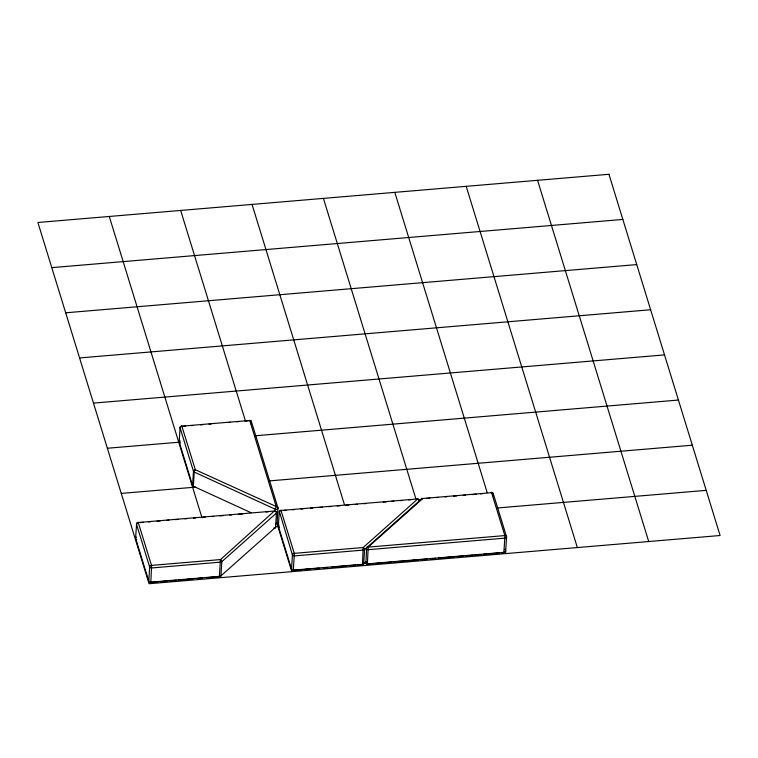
<?xml version="1.0" encoding="UTF-8"?>
<svg xmlns="http://www.w3.org/2000/svg" width="758" height="758" viewBox="0 0 758 758"><rect width="100%" height="100%" fill="white"/><g stroke="black" fill="none" stroke-linecap="round" stroke-linejoin="round"><path stroke-width="1.14" d="M357.804 564.937L362.457 564.843L363.148 547.532L417.762 498.916A1.819 1.213 48.3 0 1 419.183 501.029A1.819 1.137 3.5 0 0 417.98 499.228M365.735 562.029A1.819 1.137 3.5 0 0 365.726 563.298A1.819 1.137 3.5 0 0 367.592 563.857L504.26 552.317A1.819 1.137 3.5 0 0 505.7 551.038L506.562 536.844L493.363 493.941A1.819 1.383 -17.1 0 0 491.667 492.672L422.812 498.489L368.199 547.105A1.819 1.213 48.3 0 0 366.607 547.835L365.962 562.986M363.414 550.081L294.559 555.898A1.819 1.137 3.5 0 1 292.427 554.913L279.361 511.489A1.63 1.241 -17.1 0 1 279.797 510.968L280.072 510.778A1.99 1.516 -17.1 0 1 280.962 510.466L417.762 498.916L417.525 498.499L417.326 499.209M251.268 424.376L251.438 421.713A1.819 1.383 -17.1 0 0 249.733 420.444L249.316 420.557M275.126 510.996L275.239 509.224A1.819 0.749 -65.4 0 1 276.338 506.894L249.733 420.444L181.929 426.167A1.819 1.383 -17.1 0 0 180.053 427.739L179.182 441.942L192.589 485.499A1.819 1.137 3.5 0 0 193.356 486.248A1.819 0.749 -65.4 0 0 194.285 486.759A1.819 1.383 -17.1 0 1 192.589 485.499L193.461 471.296L180.053 427.739A1.819 1.137 3.5 0 1 181.153 426.508M275.561 523.901A1.819 1.383 -17.1 0 0 277.172 522.366L277.94 507.585A1.592 1.213 -16.3 0 0 277.381 507.045L195.327 469.723L181.731 425.788L181.503 426.328M493.259 495.723L493.363 493.941A1.819 1.137 3.5 0 0 491.231 492.965L491.383 492.302M137.909 522.66L138.145 522.12L151.609 565.714L150.795 582.788M367.365 564.53L368.199 547.105L504.999 535.565A1.99 1.516 -17.1 0 1 505.861 535.726L506.117 535.868A1.63 1.241 -17.1 0 1 506.486 536.332L506.562 536.844A1.819 1.137 3.5 0 1 505.131 538.123L368.454 549.654A1.819 1.137 3.5 0 1 366.597 549.095A1.819 1.137 3.5 0 1 366.607 547.835M421.202 499.209A1.819 1.137 3.5 0 1 422.377 498.773L422.812 498.489A1.819 1.213 48.3 0 0 421.221 499.219L364.57 549.645A1.819 1.137 3.5 0 1 363.414 550.09M366.266 561.564L363.707 563.838A1.819 1.213 48.3 0 1 362.106 564.568M51.79 267.64L622.839 219.441M65.69 312.798L636.739 264.589M79.581 357.947L650.629 309.747M93.48 403.104L664.52 354.896M182.555 426.375L185.729 426.1M191.025 425.655L193.148 425.475M200.567 424.85L202.68 424.669M209.037 424.139L211.16 423.959M228.111 422.528L230.233 422.348M236.591 421.808L238.704 421.628M245.061 421.097L248.245 420.823M107.371 448.253L180.518 442.075M254.849 435.803L678.419 400.053M121.261 493.411L195.592 487.129M269.924 480.856L692.31 445.202M140.031 522.613L143.234 522.338M148.577 521.892L150.709 521.712M157.114 521.172L160.317 520.898M166.732 520.358L168.863 520.178M175.269 519.637L178.471 519.363M184.876 518.823L187.018 518.643M193.423 518.102L195.555 517.922M203.03 517.297L205.162 517.117M211.567 516.577L213.709 516.397M220.114 515.857L223.316 515.582M229.721 515.042L231.863 514.862M238.268 514.322L242.532 513.962M266.03 511.972L268.161 511.792M283.862 510.475L286.003 510.295M292.408 509.746L294.54 509.565M300.945 509.025L303.086 508.845M310.553 508.22L312.694 508.04M319.099 507.5L322.302 507.225M328.707 506.685L330.848 506.505M337.253 505.965L340.456 505.69M345.79 505.245L348.993 504.97M355.398 504.43L357.539 504.25M363.944 503.71L366.076 503.53M383.16 502.09L386.362 501.815M391.706 501.37L393.838 501.19M400.243 500.65L402.384 500.47M408.789 499.929L410.921 499.749M426.678 498.413L429.909 498.139M436.362 497.599L438.512 497.419M444.974 496.869L447.125 496.689M453.578 496.149L456.809 495.874M463.261 495.325L465.412 495.145M471.864 494.604L476.176 494.235M480.477 493.875L482.628 493.695M275.561 526.706L279.105 526.412M497.371 507.983L706.21 490.36M275.561 526.014A1.819 1.137 3.5 0 1 275.552 527.274L276.424 513.081A1.819 1.213 48.3 0 0 275.002 510.968L138.202 522.518A1.99 1.516 -17.1 0 0 137.312 522.83L137.027 523.02A1.63 1.241 -17.1 0 0 136.601 523.541L135.597 538.265L148.795 581.168A1.819 1.383 -17.1 0 0 150.491 582.438L158.024 581.793M160.175 581.613L167.708 580.979M169.858 580.799L176.311 580.258M178.462 580.069L184.914 579.529M187.074 579.349L193.527 578.799M197.829 578.439L202.13 578.079M206.441 577.71L219.346 576.62A1.819 1.213 48.3 0 0 220.938 575.89L275.552 527.274L275.23 527.985A1.592 1.033 42.4 0 1 274.586 528.155M280.157 510.835A1.819 1.137 3.5 0 0 279.219 512.02L278.357 526.223L291.555 569.116A1.819 1.383 -17.1 0 0 293.251 570.386L301.855 569.656M304.015 569.476L310.467 568.926M314.769 568.566L319.071 568.206M323.372 567.837L327.683 567.477M331.985 567.117L347.05 565.838M349.201 565.658L355.654 565.117M365.915 562.995A1.592 1.146 47.2 0 0 366.512 563.791L373.561 563.601M375.703 563.421L383.169 562.796M384.24 562.701L391.715 562.076M393.847 561.896L401.323 561.261M402.394 561.166L409.87 560.541M412.001 560.361L418.407 559.821M420.538 559.641L426.953 559.101M430.156 558.826L435.49 558.381M438.692 558.106L454.715 556.751M456.847 556.571L463.252 556.031M465.384 555.851L472.859 555.226M475.001 555.045L481.406 554.505M483.538 554.325L499.55 552.97M501.692 552.79L503.824 552.61A1.819 1.383 -17.1 0 0 505.7 551.038L505.15 549.247M274.595 528.184L273.96 528.004M251.078 512.73L193.356 486.248L194.228 472.054A1.819 0.749 -65.4 0 1 195.327 469.723A1.819 1.383 -17.1 0 0 193.461 471.296A1.819 1.137 3.5 0 0 194.219 472.063L275.239 509.224A1.819 1.137 3.5 0 0 277.257 509.3A1.819 1.137 3.5 0 0 278.034 508.163L251.438 421.713A1.819 1.137 3.5 0 0 249.742 420.737M491.459 492.283L504.961 535.953L503.843 552.658M280.886 510.058L294.388 553.728L293.27 570.433M219.375 576.705L220.417 559.669L274.813 510.589L274.567 511.252A1.819 1.137 3.5 0 1 276.433 511.811A1.819 1.137 3.5 0 1 276.424 513.081L221.81 561.697A1.819 1.137 3.5 0 1 220.654 562.142L151.79 567.941A1.819 1.137 3.5 0 1 149.658 566.965L136.459 524.072A1.819 1.137 3.5 0 1 137.558 522.84M537.564 180.309L648.715 541.534M466.189 186.335L577.34 547.56M394.804 192.361L487.205 492.634M505.264 551.331L505.956 553.586M323.42 198.388L415.82 498.66M252.044 204.414L344.435 504.676M180.66 210.44L245.62 421.533M276.878 523.124L291.811 571.665M109.285 216.466L202.026 517.856M136.781 539.525A1.819 1.383 -17.1 0 1 135.597 538.265A1.819 1.137 3.5 0 1 136.374 537.138M279.38 527.435A1.819 1.383 -17.1 0 1 278.357 526.223A1.819 1.137 3.5 0 1 279.134 525.086M180.205 443.155A1.819 1.383 -17.1 0 1 179.182 441.942A1.819 1.137 3.5 0 1 179.997 440.796M277.172 522.366A1.819 1.137 3.5 0 1 275.514 523.655M149.658 566.965L148.795 581.168A1.819 1.137 3.5 0 0 150.927 582.144L219.782 576.326A1.819 1.137 3.5 0 0 220.938 575.89L221.81 561.697A1.819 1.213 48.3 0 0 220.388 559.584L151.534 565.392A1.819 1.383 -17.1 0 0 149.658 566.965M292.427 554.913L291.555 569.116A1.819 1.137 3.5 0 0 293.687 570.092L362.542 564.284A1.819 1.137 3.5 0 0 363.707 563.838L364.57 549.645A1.819 1.213 48.3 0 0 363.148 547.532L294.294 553.349A1.819 1.383 -17.1 0 0 292.427 554.913M608.949 174.283L37.9 222.492L149.051 583.717L720.1 535.508L608.949 174.283"/></g></svg>
